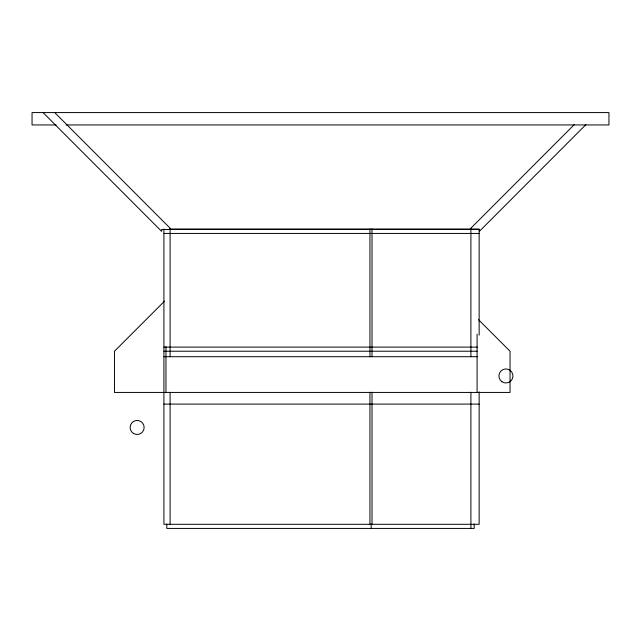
<?xml version="1.0" encoding="UTF-8"?>
<svg xmlns="http://www.w3.org/2000/svg" width="641" height="641" viewBox="0 0 641 641"><rect width="100%" height="100%" fill="white"/><g stroke="black" fill="none" stroke-linecap="round" stroke-linejoin="round"><path stroke-width="0.96" d="M574.272 124.618L471.111 227.964L471.111 229.51M585.93 124.602L479.356 231.369L479.356 229.51L161.644 229.51L161.644 231.369L43.067 112.584M164.561 301.134L114.467 351.228L114.467 392.436L510.052 392.436L510.052 351.228L478.49 319.667M56.12 124.947L32.05 124.947L32.05 112.576L608.95 112.576L608.95 124.947L66.103 124.947M169.913 228.989L479.148 228.989L479.148 335.147M163.912 233.436L479.148 233.436M163.912 347.11L477.313 347.11M163.912 351.228L477.144 351.228M163.912 356.708L477.313 356.708M163.912 404.094L479.148 404.094M54.717 112.584L169.889 227.964L169.889 229.51M479.148 391.795L479.148 524.298L163.912 524.298L163.912 228.989M477.088 334.089L477.088 392.436M474.204 524.009L474.204 528.424L166.796 528.424L166.796 524.009M470.903 228.989L470.903 356.708M470.903 392.244L470.903 528.424M372.012 228.989L372.012 356.708M372.012 392.244L372.012 524.298M371.187 524.009L371.187 528.424M369.945 228.989L369.945 356.708M369.945 392.244L369.945 524.298M170.097 228.989L170.097 356.708M170.097 392.244L170.097 524.298M165.971 346.581L165.971 392.436M501.895 381.683A7.003 7.003 0 0 0 512.912 376.588A7.003 7.003 0 0 0 502.993 369.601A7.003 7.003 0 0 0 501.895 381.683M133.624 433.532A7.003 7.003 0 0 0 144.137 427.467A7.003 7.003 0 0 0 133.624 421.393A7.003 7.003 0 0 0 133.624 433.532"/></g></svg>
